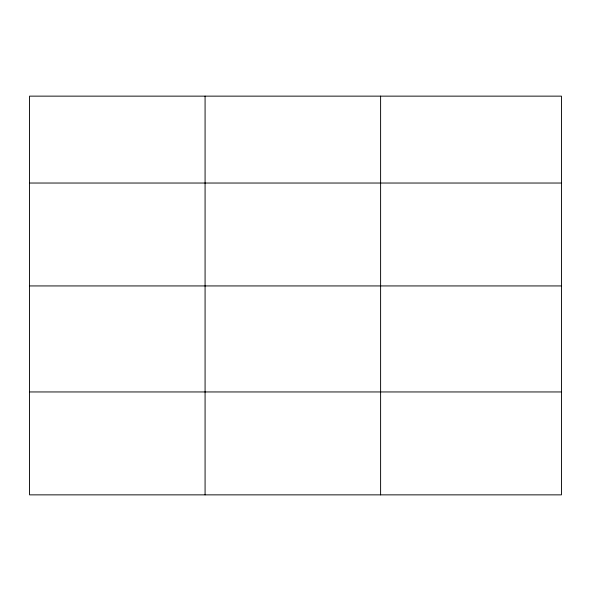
<?xml version="1.0" encoding="UTF-8"?>
<svg xmlns="http://www.w3.org/2000/svg" width="591" height="591" viewBox="0 0 591 591"><rect width="100%" height="100%" fill="white"/><g stroke="black" fill="none" stroke-linecap="round" stroke-linejoin="round"><path stroke-width="0.89" d="M561.45 285.933L561.45 96.141L29.55 96.141L29.55 494.859L561.45 494.859L561.45 285.933L29.55 285.933M29.55 183.033L561.45 183.033M29.55 391.951L561.45 391.951M380.604 96.141L380.604 494.859M205.077 96.141L205.077 494.859"/></g></svg>
